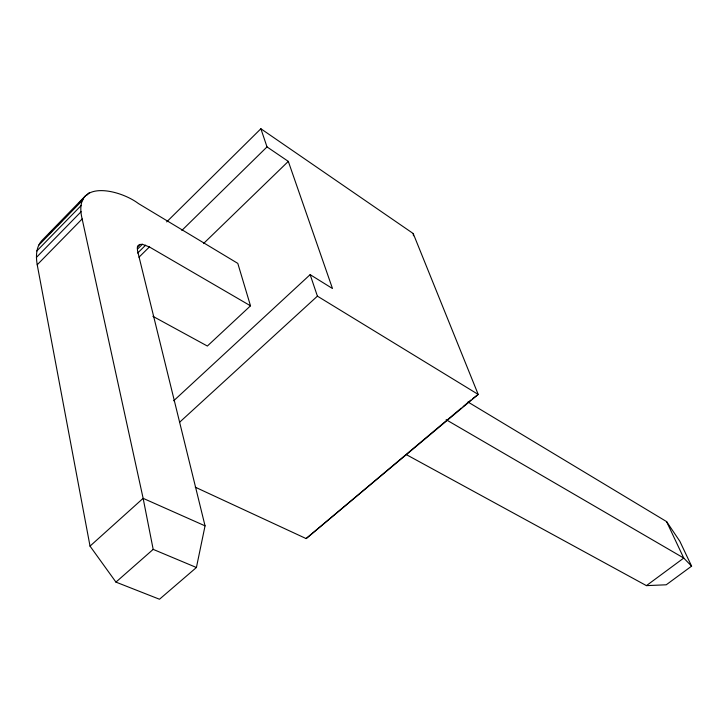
<?xml version="1.0" encoding="UTF-8"?>
<svg xmlns="http://www.w3.org/2000/svg" width="728" height="728" viewBox="0 0 728 728"><rect width="100%" height="100%" fill="white"/><g stroke="black" fill="none" stroke-linecap="round" stroke-linejoin="round"><path stroke-width="1.09" d="M250.505 305.815L149.395 246.947L142.379 244.29L139.776 244.49L138.029 245.718L137.274 247.893L137.565 250.887L205.05 525.853L196.414 567.503L153.18 549.376L143.134 498.334L82.146 218.946C72.354 178.615 119.146 188.989 138.438 203.558L237.801 263.39L250.505 305.815L207.362 346.037L152.889 316.316M196.414 567.503L159.487 599.244L115.943 582.109L90.026 546.118L37.219 264.774C35.827 256.72 35.936 247.602 41.432 241.014L85.476 195.777M49.349 233.688L51.697 231.277M57.175 225.653L61.871 220.83M64.219 218.418L68.132 214.396M79.097 203.148L83.01 199.135M86.923 195.113L89.271 192.702M38.548 245.445L82.81 200.009M36.855 250.942L81.336 205.342M36.4 257.421L81.108 211.684M37.219 264.774L82.146 218.946M137.355 246.874L139.776 244.49M137.565 249.058L142.379 244.29M166.676 221.913L260.879 128.756L413.204 233.524L478.196 394.421L306.133 538.584L195.25 487.178M137.647 253.053L145.664 245.136M138.984 257.212L149.395 246.947M181.845 230.439L267.012 146.91L260.879 128.756M203.503 243.571L288.315 161.388L267.012 146.91M173.683 400.782L310.146 274.647L332.478 288.516L288.315 161.388M179.534 422.304L317.408 296.15L310.146 274.647M90.026 546.118L143.134 498.334L205.05 525.853M115.943 582.109L153.18 549.376M306.133 538.584L461.315 408.08M463.054 406.624L470.861 400.082M472.49 398.826L478.196 394.421L317.408 296.15M406.324 454.609L646.428 585.63L683.747 558.058L666.584 521.594L467.958 401.983M666.584 521.594L679.843 541.268L691.6 566.147L666.229 584.793L646.428 585.63M446.146 419.719L683.747 558.058L691.6 566.147M413.204 233.524L413.468 235.763"/></g></svg>
